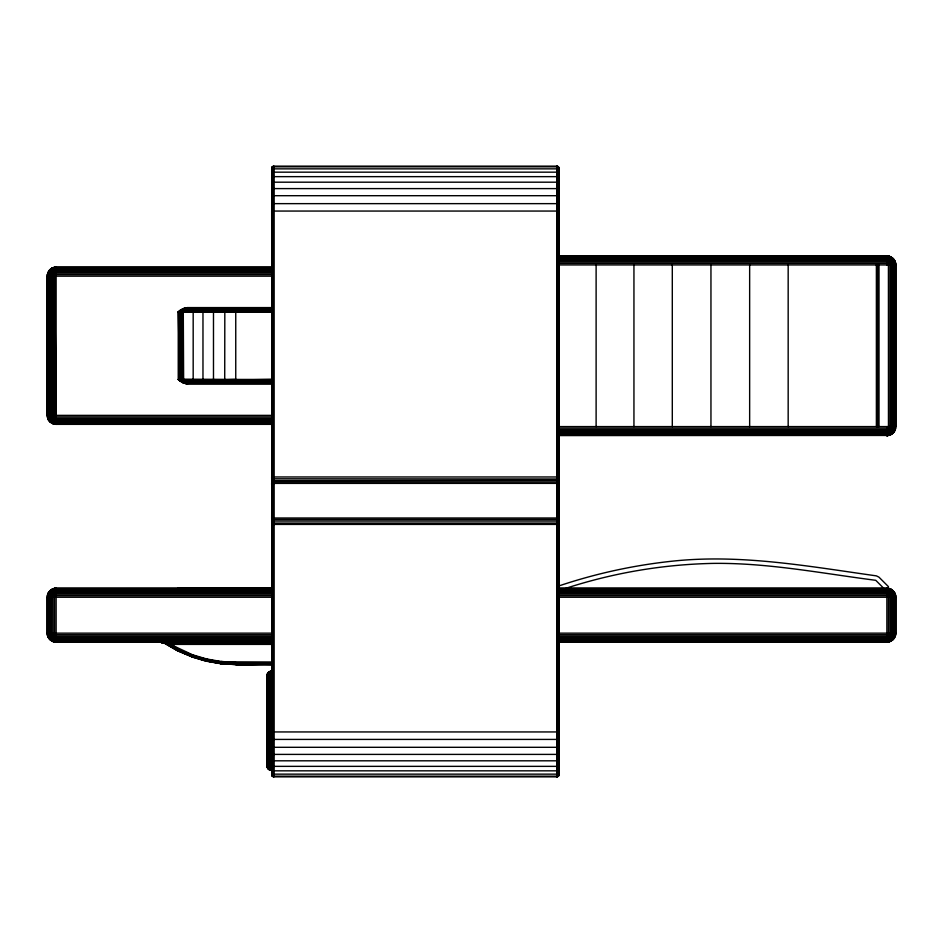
<?xml version="1.0" encoding="UTF-8"?>
<svg xmlns="http://www.w3.org/2000/svg" width="943" height="943" viewBox="0 0 943 943"><rect width="100%" height="100%" fill="white"/><g stroke="black" fill="none" stroke-linecap="round" stroke-linejoin="round"><path stroke-width="1.41" d="M271.678 267.187L56.132 267.187L56.132 424.35C51.688 424.197 49.177 419.376 49.248 415.368L49.272 276.169L48.352 415.368C48.246 419.706 51.523 424.326 56.132 424.35L271.678 424.35M54.576 415.368L54.729 276.169L56.132 267.187L51.641 268.39L49.248 270.393L47.15 276.169L47.15 415.368L48.352 419.859L50.356 422.252L56.132 424.35L54.6 416.924L53.35 276.169L54.01 270.393L55.861 267.317M271.678 383.931L187.551 383.931L182.577 382.575L178.239 379.44L178.239 312.086L179.37 311.744L180.502 380.135L271.678 379.84L179.547 379.44L179.583 311.744L184.875 310.365L271.678 310.365M180.856 379.44L180.891 311.732L182.612 310.601L178.333 312.015L179.547 379.44L184.958 381.267L271.678 381.55L224.717 381.585L224.823 309.846M271.678 307.595L187.551 307.595C182.412 308.043 171.685 314.549 184.781 310.506L183.649 310.506L184.415 310.106L183.284 312.086L183.637 381.031L187.551 381.691L271.678 381.656L224.717 381.585L235.75 381.656L235.75 309.846M271.678 766.411L266.798 766.411L266.786 721.419L268.06 723.882L270.181 725.084L270.441 765.622C273.057 771.669 267.423 770.572 266.798 765.622L266.739 675.813L268.378 672.383L271.23 671.322L271.23 770.113L268.342 769.064L266.739 765.622L266.798 675.813L268.342 672.383L271.678 671.322M271.678 725.214C268.001 725.686 265.266 721.018 267.588 718.083L267.6 675.813L266.869 766.411M267.388 718.472L266.798 720.016L268.59 717.093L268.59 675.813L268.873 716.892L266.798 720.016L268.378 717.281L271.23 716.232L270.452 719.945L271.23 725.214L270.441 765.622L270.523 725.155L269.191 724.707M271.678 675.813L266.739 675.813L266.786 720.016L266.963 675.813L268.507 672.383L271.23 671.322L269.781 672.383L269.014 675.035L269.191 716.715L269.686 675.813C272.315 668.87 268.531 670.827 267.341 675.813L266.798 720.723L267.388 722.963L269.781 724.943L269.839 765.622L270.181 725.084L271.23 725.214L270.052 723.611L269.686 720.723L270.24 717.281L271.23 716.232L270.181 716.35L269.839 675.813L269.839 716.456L267.588 718.083L267.788 675.813C268.319 670.803 272.657 670.037 270.441 675.813L270.181 716.35L268.378 717.281L271.678 717.281M559.069 482.887L556.818 481.897L273.152 481.956L271.784 482.58L271.678 519.287M52.054 276.169L53.056 415.368L54.152 422.252L56.132 424.35C51.417 424.397 47.586 419.965 47.692 415.368L47.704 276.169L47.291 415.368C47.197 420.118 51.346 424.421 56.132 424.35C52.325 423.537 51.782 418.598 51.641 415.368L52.054 276.169C52.242 273.046 52.502 268.142 56.132 267.187C51.358 267.105 47.138 271.395 47.291 276.169L47.15 415.368L271.678 415.368M53.056 415.368L53.35 276.169M268.979 675.813L268.873 716.892C275.097 713.12 263.109 720.546 269.509 724.613C272.904 728.338 265.714 718.106 270.83 716.303L271.23 675.813M559.069 484.655L556.818 483.37L273.529 483.394L271.808 484.207L271.714 519.063L272.197 482.25M49.248 415.368L49.779 276.169C49.731 272.35 51.794 267.435 56.132 267.187L55.602 267.317M56.132 424.35C51.936 423.961 50.356 418.987 50.356 415.368L50.851 276.169C50.898 272.704 52.065 267.718 56.132 267.187L50.45 269.285L47.421 274.602M266.798 765.622L266.786 721.419L267.01 765.622C268.26 770.608 272.433 772.588 269.686 765.622L269.509 724.872L271.23 725.214C267.305 724.413 267.305 717.022 271.23 716.232L270.441 716.303M269.686 765.622L269.839 724.99L271.23 725.214L268.248 723.611L267.282 719.945M272.055 496.926L271.808 518.85L271.914 484.065L271.973 518.65L273.918 518.002L556.818 518.002L559.069 519.287M271.678 722.963L267.341 722.963L266.952 722.114L266.963 765.622L266.786 721.419M266.963 765.622L266.952 722.114L267.234 765.622C268.661 770.125 272.386 773.673 268.979 765.622L268.873 724.554L267.223 722.762L267.234 765.622L267.588 723.364L271.678 723.611M268.59 724.354L268.378 766.411L269.368 769.064L271.23 770.113L269.014 769.064L267.788 765.622L268.048 723.894L268.06 765.622L268.59 724.354L268.59 765.622L268.873 724.554L269.191 765.622L269.509 724.872M268.979 765.622L269.191 724.719M271.23 671.322L269.368 672.383L268.378 675.035L268.048 717.54L268.06 675.813L267.588 718.083M269.509 716.574L269.839 675.813M270.441 765.622L270.441 725.143M47.586 276.169C47.492 271.525 51.394 267.128 56.132 267.187L53.881 268.39M271.678 642.136L56.132 642.136C51.335 642.218 47.067 637.963 47.15 633.154L47.15 597.237C47.067 592.428 51.335 588.173 56.132 588.255L271.678 588.255M271.678 168.396L272.197 166.946L273.918 166.145L556.818 166.145L558.268 166.675L559.069 168.396L558.763 775.735L556.818 776.855L273.918 776.855L272.197 776.054L271.678 774.604M886.868 426.59L886.868 435.572C891.665 435.654 895.933 431.399 895.85 426.59L895.85 264.936C895.933 260.138 891.665 255.871 886.868 255.954L559.069 255.954M559.069 642.136L886.868 642.136C891.665 642.218 895.933 637.963 895.85 633.154L895.85 597.237C895.933 592.428 891.665 588.173 886.868 588.255L559.069 588.255M271.678 169.045L272.197 167.618L273.918 166.828L556.818 166.828L558.268 167.347L559.069 169.045M559.069 773.955L558.763 775.193M271.678 170.966L272.48 169.351L273.918 168.856L556.818 168.856L558.268 169.351L559.069 170.966M559.069 772.517L558.763 773.59M559.069 772.034L558.268 773.649L556.818 774.144L273.918 774.144L272.197 773.39L271.678 772.034M271.678 675.035L266.798 675.035L266.786 720.016L266.798 675.813L266.857 719.945L271.678 719.945M559.069 769.96L558.763 770.961M271.678 174.113L272.197 172.864L273.918 172.168L556.818 172.168L558.539 172.864L559.069 174.113M559.069 768.887L558.539 770.136L556.818 770.832L273.918 770.832L272.197 770.136L271.678 768.887M271.678 310.648L182.577 310.777L182.152 380.135L178.333 379.51L179.547 379.44M559.069 766.459L558.763 767.366M271.678 178.368L273.918 176.647L556.818 176.647L559.069 178.368M559.069 764.632L556.818 766.353L273.918 766.353L271.678 764.632M220.862 663.306L271.678 664.45L235.75 664.567L220.815 663.731L221.075 661.503L206.588 658.968L192.49 654.784L170.494 644.387L160.074 642.136L170.494 642.937L271.678 642.937M559.069 762.109L558.763 762.911M271.678 183.626L273.918 182.188L556.818 182.188L559.069 183.626M559.069 759.374L556.818 760.812L273.918 760.812L271.678 759.374M559.069 757.017L558.763 757.677M271.678 308.361L183.673 308.408L184.474 310.247L194.435 309.846L193.174 312.086L193.174 379.44L194.435 381.691M186.254 381.62L185.889 383.801L178.333 379.51L182.577 380.76L271.678 380.889L183.366 381.161L178.333 379.51L182.577 382.575L187.551 383.931L187.551 381.691L194.234 381.667L182.694 380.795L181.846 382.151L180.125 380.795M271.678 189.72L273.918 188.6L556.818 188.6L559.069 189.72M559.069 753.28L556.818 754.4L273.918 754.4L271.678 753.28M271.678 482.887L271.678 484.655L271.714 482.722M271.678 520.465L273.918 519.475L556.818 519.475L559.069 520.465M206.588 658.968L206.093 661.043L191.759 656.788L177.968 651.012L164.978 643.586L165.284 642.584M271.678 311.697L179.37 311.744L271.678 311.32M269.781 716.503L271.23 716.232C266.598 716.114 265.431 723.364 269.71 724.943L271.678 724.943M267.211 719.191L267.258 722.255M271.678 196.462L273.918 195.696L556.818 195.696L559.069 196.462M559.069 746.538L556.818 747.304L273.918 747.304L271.678 746.538M559.034 774.344L556.818 776.172L273.918 776.172L272.197 775.382L271.678 773.955M271.678 521.727L273.918 521.055L556.818 521.055L559.069 521.727M271.678 642.666L160.192 642.136L165.108 643.385L160.192 642.136L271.678 642.442M161.218 642.207L162.656 642.407L160.157 642.136L170.494 643.998L271.678 643.998M187.551 588.774L178.239 588.255L186.148 588.892L271.678 588.68L178.333 588.255L182.235 588.915L178.333 588.255L271.678 588.361L54.576 588.385M182.577 588.892L180.254 588.279M271.678 309.846L186.243 309.823L183.284 312.086M184.451 383.436L185.146 381.444L183.366 381.161L187.551 382.221L271.678 382.221M179.37 379.793L187.551 381.821L271.678 381.821M192.49 654.784L191.735 656.87L206.069 661.149L220.815 663.731M48.199 273.093L51.912 268.39L56.132 267.187L53.244 268.39M271.678 643.621L170.494 643.621L162.62 642.501M163.882 642.867L160.157 642.136L169.988 642.419L161.453 642.136L163.174 642.242L177.979 650.988L178.97 649.008M271.808 484.207L272.197 483.83M271.678 203.641L559.069 203.641M559.034 739.418L271.714 739.418M182.577 382.575L183.52 380.76L182.694 380.795M271.678 523.059L559.069 523.059M54.6 268.39L55.083 267.729M268.779 588.904L178.357 588.255C191.181 588.939 173.913 589.092 187.551 588.385L180.467 588.361L182.117 589.104L180.596 588.444M180.054 380.889L180.891 380.135M161.819 642.218L160.192 642.136C165.756 643.574 165.084 641.323 166.439 643.338C197.252 664.332 235.809 665.145 271.678 663.789C235.361 665.699 196.427 664.344 165.331 643.043L271.678 643.256M50.45 590.353L48.47 592.746L47.291 597.237L47.291 633.154C47.197 637.904 51.346 642.218 56.132 642.136L56.132 588.255L54.6 588.385L50.45 590.353L271.678 590.353M886.868 255.954L890.581 258.064L892.644 264.936L892.644 426.59C892.644 430.208 891.064 435.183 886.868 435.572C891.312 435.43 893.823 430.597 893.752 426.59L893.752 264.936C893.823 260.928 891.312 256.107 886.868 255.954L889.756 258.064L891.359 264.936L891.359 426.59L889.756 433.474L886.868 435.572C891.477 435.56 894.754 430.939 894.648 426.59L894.648 264.936C894.754 260.598 891.477 255.977 886.868 255.954L888.848 258.064L889.944 264.936L889.944 426.59L888.848 433.474L886.868 435.572C891.583 435.631 895.414 431.187 895.308 426.59L895.308 264.936L893.339 259.16L891.088 257.156L886.868 255.954L887.87 258.064L888.424 264.936L888.459 426.59L887.87 433.474L886.868 435.572L891.288 434.369L893.646 432.365L895.709 426.59L895.709 264.936C895.803 260.185 891.654 255.883 886.868 255.954L886.868 264.936M892.55 640.038L895.178 636.23L895.709 633.154L895.709 597.237C895.803 592.487 891.654 588.173 886.868 588.255L886.868 642.136L888.4 642.006L892.55 640.038L559.069 640.038M558.539 775.511L557.938 776.006M51.712 269.285L56.132 267.187C51.488 267.175 48.022 271.737 48.128 276.169L47.692 415.368L48.376 276.169L48.352 415.368L48.871 276.169C48.777 272.02 51.617 267.27 56.132 267.187L51.134 269.285M214.144 309.846L213.483 312.086L213.483 379.44L214.144 381.691M179.583 311.744L180.891 311.732L178.333 312.015L183.802 308.691L187.551 307.984L271.678 307.984M271.678 312.086L178.239 312.086L186.007 308.408L271.678 308.715M271.678 309.316L186.148 309.28L178.333 312.015L184.745 308.939L187.551 308.715M180.054 310.648L184.745 308.939L271.678 309.045M56.132 588.255L55.13 590.353L54.576 597.237L54.6 634.722L56.132 642.136L50.71 640.038L47.822 634.722L47.692 597.237C47.586 592.64 51.417 588.208 56.132 588.255L53.775 591.461L53.056 597.237L53.103 634.722L54.152 640.038L56.132 642.136C51.523 642.124 48.246 637.503 48.352 633.154L48.352 597.237C48.246 592.888 51.523 588.267 56.132 588.255C52.325 589.069 51.782 594.007 51.641 597.237L51.641 633.154C51.782 636.384 52.325 641.323 56.132 642.136C51.688 641.983 49.177 637.162 49.248 633.154L49.248 597.237C49.177 593.23 51.688 588.397 56.132 588.255C51.936 588.644 50.356 593.619 50.356 597.237L50.356 633.154C50.356 636.773 51.936 641.747 56.132 642.136M886.868 642.136C891.064 641.747 892.644 636.773 892.644 633.154L892.644 597.237C892.644 593.619 891.064 588.644 886.868 588.255C891.312 588.397 893.823 593.23 893.752 597.237L893.752 633.154C893.823 637.162 891.312 641.983 886.868 642.136L889.756 640.038L891.359 633.154L891.288 595.67L889.756 590.353L886.868 588.255C891.477 588.267 894.754 592.888 894.648 597.237L894.648 633.154C894.754 637.503 891.477 642.124 886.868 642.136L888.848 640.038L889.944 633.154L889.897 595.67L888.848 590.353L886.868 588.255C891.583 588.208 895.414 592.64 895.308 597.237L895.178 634.722L892.29 640.038L886.868 642.136L888.4 634.722L888.424 597.237C889.697 593.619 885.536 588.868 888.459 586.664L878.935 577.14L876.377 575.867C808.858 566.378 740.715 553.812 672.3 561.179C633.767 565.258 595.799 573.544 559.069 585.874M178.333 312.015L184.84 309.198L187.551 309.316M272.103 480.6L556.818 480.317L559.069 480.989M184.875 310.365L187.551 309.705L184.144 309.493L180.196 310.836L186.184 309.504L271.678 309.54M180.467 311.19L187.551 309.811L187.551 307.595M271.678 310.966L183.343 311.39L193.256 311.32M182.577 380.76L183.413 380.465M182.235 311.072L184.687 310.648M271.678 716.232L268.248 717.835L267.282 721.501M180.502 311.39L184.415 310.106L182.694 310.742L181.846 309.387L183.802 308.691L187.551 309.045M566.048 588.255C613.492 572.814 663.094 564.421 712.967 563.395C767.732 562.676 821.671 573.356 875.752 580.31L883.697 588.255M187.551 307.984L185.889 307.736L186.101 309.009L184.875 309.316L187.551 309.54M272.103 478.796L559.069 478.997M203.936 309.846L202.969 312.086L202.969 379.44L203.936 381.691M184.474 310.247L271.678 309.976M183.413 311.072L184.533 310.966M271.678 310.141L185.087 310.141L194.01 309.976L186.643 309.893L187.551 309.811L186.243 309.823L186.101 309.009M182.176 589.033C173.913 587.147 191.382 589.611 178.357 588.255L187.551 588.55L185.889 588.255M180.396 588.326L187.551 588.373L186.007 588.361M184.84 309.198L180.125 310.742L180.915 311.39M181.846 588.255L182.942 588.385M224.493 379.793L235.75 379.44M271.678 381.986L186.184 382.033L178.333 379.51L182.824 382.127L187.551 383.542L271.678 383.542M178.333 379.51L183.06 381.703L187.551 382.221M224.505 380.135L271.678 379.44L178.239 379.44M170.494 643.621L160.157 642.136L169.964 642.171L161.453 642.136M193.692 381.267L185.146 381.444L271.678 381.385L235.75 381.161M271.678 382.493L186.101 382.516L180.467 380.335L187.551 382.811L271.678 382.811M180.537 588.397C183.484 589.587 186.325 587.701 181.964 588.267L187.551 588.915M193.869 381.444L185.052 381.703M186.243 381.715L187.551 381.691M271.678 383.164L184.545 383.141L180.325 380.524M220.992 662.186L271.678 662.34L235.75 662.34L221.075 661.503L235.75 662.729L271.678 662.74C236.457 664.78 198.761 663.707 168.196 643.798L167.583 642.159L165.862 642.159M187.551 382.493L181.539 380.453L271.678 380.218L235.75 380.206M206.163 660.737L191.865 656.493L178.156 650.635L165.331 643.043L178.38 650.187L167.159 643.527C197.912 663.99 236.068 665.039 271.678 663.118L235.75 663.106M235.75 380.76L271.678 380.571L235.75 380.465M235.75 663.66L271.678 663.471L235.75 663.365M186.643 309.893L194.223 309.882M559.069 211.055L271.678 211.055L271.725 266.881M559.069 256.095L888.424 256.095M559.069 256.496L889.944 256.496M559.069 257.156L891.359 257.156M559.069 258.064L892.644 258.064M559.069 259.16L893.752 259.16M559.069 260.445L894.648 260.445M559.069 261.871L895.308 261.871M559.069 263.38L895.709 263.38M559.069 264.936L895.85 264.936M54.576 267.317L271.678 267.317M53.056 267.729L271.678 267.729M51.641 268.39L271.678 268.39M50.356 269.285L271.678 269.285M49.248 270.393L271.678 270.393M48.352 271.678L271.678 271.678M47.692 273.093L271.678 273.093M47.291 274.602L271.678 274.602M47.15 276.169L271.678 276.169M47.291 416.924L271.678 416.924M47.692 418.444L271.678 418.444M48.352 419.859L271.678 419.859M49.248 421.144L271.678 421.144M50.356 422.252L271.678 422.252M51.641 423.148L271.678 423.148M53.056 423.808L271.678 423.808M54.576 424.209L271.678 424.209M559.069 426.59L895.85 426.59M559.069 428.157L895.709 428.157M559.069 429.666L895.308 429.666M559.069 431.081L894.648 431.081M559.069 432.365L893.752 432.365M559.069 433.474L892.644 433.474M559.069 434.369L891.359 434.369M559.069 435.029L889.944 435.029M559.069 435.572L888.424 435.442M559.069 476.969L271.678 476.969L271.702 478.95L271.796 424.079L271.985 476.969M271.678 524.414L559.069 524.414M559.069 588.385L888.424 588.385M53.056 588.797L271.678 588.774M559.069 588.797L889.944 588.797M51.641 589.458L271.678 589.458M559.069 589.458L891.359 589.458M559.069 590.353L892.644 590.353M49.248 591.461L271.678 591.461M559.069 591.461L893.752 591.461M48.352 592.746L271.678 592.746M559.069 592.746L894.648 592.746M47.692 594.161L271.678 594.161M559.069 594.161L895.308 594.161M47.291 595.67L271.678 595.67M559.069 595.67L895.709 595.67M47.15 597.237L271.678 597.237M559.069 597.237L895.85 597.237M47.15 633.154L271.678 633.154M559.069 633.154L895.85 633.154M47.291 634.722L271.678 634.722M559.069 634.722L895.709 634.722M47.692 636.23L271.678 636.23M559.069 636.23L895.308 636.23M48.352 637.645L271.678 637.645M559.069 637.645L894.648 637.645M49.248 638.93L271.678 638.93M559.069 638.93L893.752 638.93M50.356 640.038L271.678 640.038M51.641 640.934L271.678 640.934M559.069 640.934L891.359 640.934M53.056 641.594L271.678 641.594M559.069 641.594L889.944 641.594M54.576 642.006L271.678 642.006M559.069 642.006L888.424 642.006M271.678 644.387L170.494 644.387L170.494 642.171M271.678 664.285L235.75 664.344L220.839 663.483L206.128 660.913L220.827 663.624L235.75 664.567L271.678 664.285L235.75 663.931M270.452 671.392L271.678 671.392M269.71 671.593L271.678 671.593M268.979 671.923L271.678 671.923M268.342 672.383L271.678 672.383M267.788 672.925L271.678 672.925M267.341 673.573L271.678 673.573M267.01 674.28L271.678 674.28M269.71 716.503L271.678 716.503M268.979 716.833L271.678 716.833M267.788 717.835L271.678 717.835M271.678 718.472L267.341 718.472L266.952 719.332L266.869 675.035M267.01 719.191L271.678 719.191M266.739 720.723L271.678 720.723M266.798 720.723L266.869 721.501L271.678 721.501M267.01 722.255L271.678 722.255M268.342 724.165L271.678 724.165M268.979 724.613L271.678 724.613M270.452 725.143L271.678 725.143M271.678 731.945L559.069 731.945M266.739 765.622L271.678 765.622M267.01 767.166L271.678 767.166M267.341 767.873L271.678 767.873M267.788 768.51L271.678 768.51M268.342 769.064L271.678 769.064M268.979 769.512L271.678 769.512M269.71 769.842L271.678 769.842M270.452 770.054L271.678 770.054L271.973 770.961M187.551 382.811L184.745 382.587L180.254 380.607L182.694 382.351M235.75 664.567L271.678 664.591L235.75 664.485L235.75 662.34M235.75 381.444L271.678 381.385M186.254 309.905L194.01 309.976M169.964 642.171L161.607 642.148L163.174 642.242M162.785 642.136L164.624 642.159M186.054 588.491L187.551 588.691M184.993 309.646L186.184 309.504M166.439 643.338L170.494 643.998M183.06 588.491L184.84 588.573M185.948 383.459L187.551 383.542M235.75 662.729C212.458 662.481 189.307 656.116 169.339 644.093L178.651 649.621M179.37 588.338L180.915 588.538M160.074 642.136L162.326 642.324M178.239 588.255L180.879 588.644M161.748 642.195L170.494 642.937M187.551 381.986L184.345 381.231M164.789 642.242L170.494 642.442M182.199 588.349L184.922 588.75L182.082 588.291M186.148 382.257L183.166 381.502M184.25 309.717L185.052 309.834M187.551 308.361L184.451 308.102L185.146 310.094M183.166 588.621L184.993 588.962M187.551 383.164L184.84 382.339M182.305 588.42L184.345 588.986M165.084 642.56L170.011 642.89L170.494 644.387L178.805 649.314L170.023 643.892L168.196 643.798L178.51 649.916L167.901 643.432M183.296 379.793L182.105 379.44L180.879 312.086M186.007 383.129L183.06 381.703M178.074 650.8L191.806 656.67M273.152 776.172L272.197 775.511M181.539 311.084L182.176 311.39M180.396 380.43L184.651 382.858M164.377 642.784L178.156 650.635M173.158 647.499L176.978 649.692M163.988 642.666L165.108 643.385M271.973 773.59L271.678 772.517M271.973 775.193L271.678 774.085M267.399 722.963L266.869 721.501M270.877 716.244L270.441 675.813L270.523 716.291M267.341 735.623L267.223 722.762L267.341 765.622M54.729 276.169L56.132 415.368M268.342 675.813L268.59 717.093M50.851 276.169L51.641 415.368M267.588 723.364L267.788 765.622M49.779 276.169L50.356 415.368M271.973 211.055L272.02 266.881M271.808 211.055L271.843 266.881M878.935 264.936L878.935 426.59M878.381 264.936L878.381 426.59M877.756 264.936L877.756 426.59M877.084 264.936L877.084 426.59M876.377 264.936L876.377 426.59M788.171 264.936L788.171 426.59M749.65 264.936L749.65 426.59M710.951 264.936L710.951 426.59M672.3 264.936L672.3 426.59M633.944 264.936L633.944 426.59M596.117 264.936L596.117 426.59M558.928 167.63L558.928 775.37M558.763 167.265L558.763 775.735M558.539 166.946L558.539 776.054M558.268 166.675L558.268 776.325M557.938 166.451L557.938 776.549M557.584 166.286L557.584 776.714M557.207 166.18L557.207 776.82M556.818 166.145L556.818 776.855M273.918 166.145L273.918 776.855M273.529 166.18L273.529 776.82M273.152 166.286L273.152 776.714M272.798 166.451L272.798 776.549M272.48 166.675L272.48 776.325M272.197 166.946L272.197 776.054M271.973 167.265L271.973 775.735M271.808 167.63L271.808 775.37M267.234 675.813L267.223 718.684L267.341 675.813M182.412 310.282L180.325 311.013L185.111 309.976L182.412 310.282"/></g></svg>
